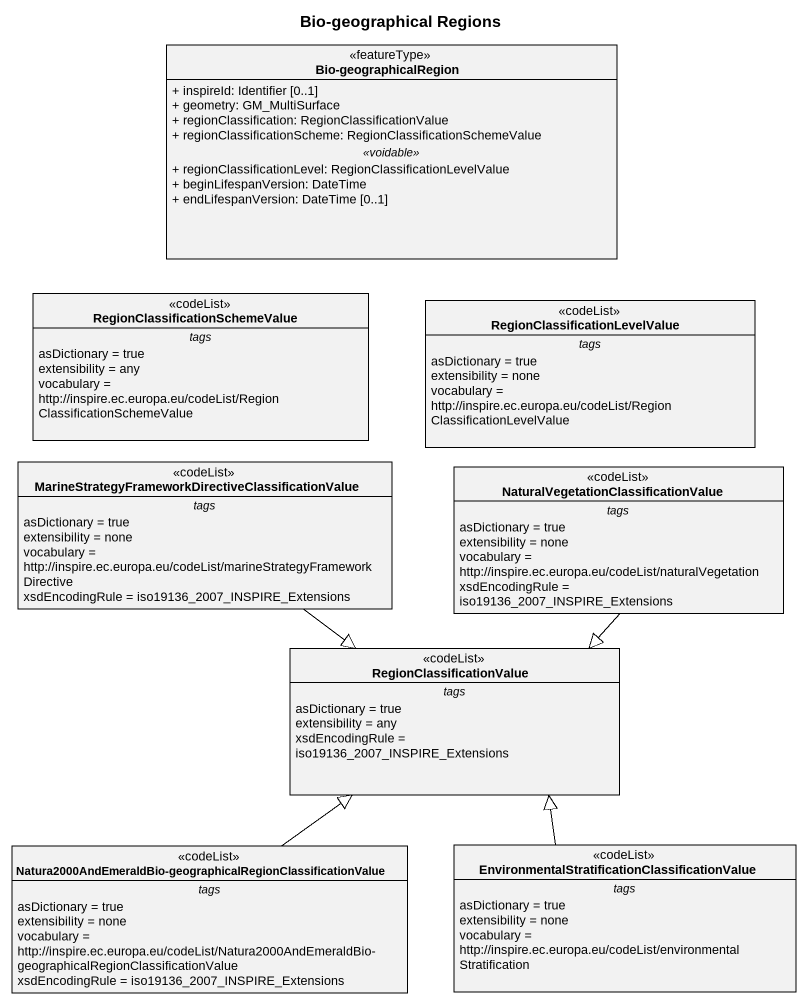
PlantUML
@startuml
title Bio-geographical Regions
hide circle
hide empty members
skinparam classAttributeIconSize 0
class "Bio-geographicalRegion" as Bio_geographicalRegion <<featureType>> {
  + inspireId: Identifier [0..1]
  + geometry: GM_MultiSurface
  + regionClassification: RegionClassificationValue
  + regionClassificationScheme: RegionClassificationSchemeValue
  .. <<voidable>> ..
  + regionClassificationLevel: RegionClassificationLevelValue
  + beginLifespanVersion: DateTime
  + endLifespanVersion: DateTime [0..1]
}
class "RegionClassificationSchemeValue" as RegionClassificationSchemeVa <<codeList>> {
  -- tags --
  asDictionary = true
  extensibility = any
  vocabulary = http://inspire.ec.europa.eu/codeList/RegionClassificationSchemeValue
}
class "RegionClassificationLevelValue" as RegionClassificationLevelVal <<codeList>> {
  -- tags --
  asDictionary = true
  extensibility = none
  vocabulary = http://inspire.ec.europa.eu/codeList/RegionClassificationLevelValue
}
class "MarineStrategyFrameworkDirectiveClassificationValue" as MarineStrategyFrameworkDirec <<codeList>> {
  -- tags --
  asDictionary = true
  extensibility = none
  vocabulary = http://inspire.ec.europa.eu/codeList/marineStrategyFrameworkDirective
  xsdEncodingRule = iso19136_2007_INSPIRE_Extensions
}
class "NaturalVegetationClassificationValue" as NaturalVegetationClassificat <<codeList>> {
  -- tags --
  asDictionary = true
  extensibility = none
  vocabulary = http://inspire.ec.europa.eu/codeList/naturalVegetation
  xsdEncodingRule = iso19136_2007_INSPIRE_Extensions
}
class RegionClassificationValue <<codeList>> {
  -- tags --
  asDictionary = true
  extensibility = any
  xsdEncodingRule = iso19136_2007_INSPIRE_Extensions
}
class "Natura2000AndEmeraldBio-geographicalRegionClassificationValue" as Natura2000AndEmeraldBio <<codeList>> {
  -- tags --
  asDictionary = true
  extensibility = none
  vocabulary = http://inspire.ec.europa.eu/codeList/Natura2000AndEmeraldBio-geographicalRegionClassificationValue
  xsdEncodingRule = iso19136_2007_INSPIRE_Extensions
}
class "EnvironmentalStratificationClassificationValue" as EnvironmentalStratificationC <<codeList>> {
  -- tags --
  asDictionary = true
  extensibility = none
  vocabulary = http://inspire.ec.europa.eu/codeList/environmentalStratification
}
MarineStrategyFrameworkDirec --|> RegionClassificationValue
NaturalVegetationClassificat --|> RegionClassificationValue
Natura2000AndEmeraldBio -up-|> RegionClassificationValue
EnvironmentalStratificationC -up-|> RegionClassificationValue
@enduml
